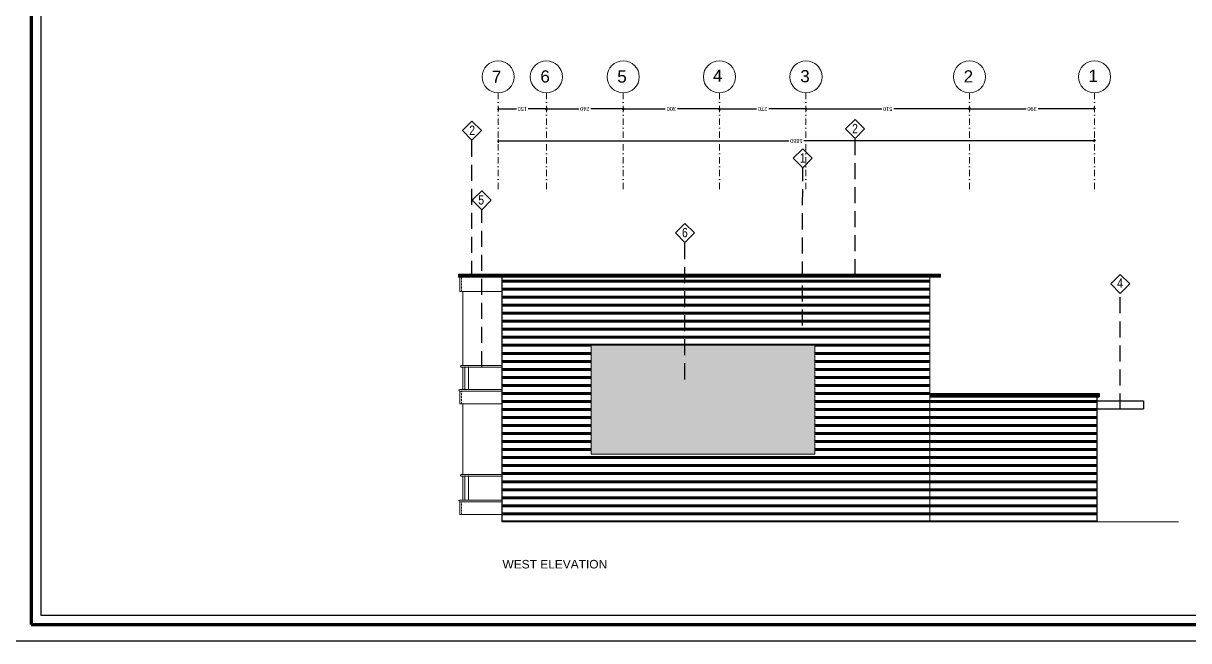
# Model space of a CAD drawing. Header units: inches. Extents: x -580639 to 179052, y 0 to 152898.
# Drawn here: x -85387 to -49040, y 113030 to 132273 of the extents above; entities that cross this region are included whole.
import ezdxf
from ezdxf.enums import TextEntityAlignment as Align

# ---------------------------------------------------------------- set-up
doc = ezdxf.new("R2010")
doc.units = ezdxf.units.IN
doc.header["$LTSCALE"] = 500
doc.header["$MEASUREMENT"] = 0
for name, pattern in [('ACAD_ISO04W100', [30, 24, -3, 0, -3]), ('DASHDOTX2', [2, 1, -0.5, 0, -0.5]), ('DASHEDX2', [1.5, 1, -0.5]), ('HIDDEN2', [0.1875, 0.125, -0.0625])]:
    doc.linetypes.add(name, pattern=pattern)
for name, color, linetype, lineweight in [('0.05', 251, 'Continuous', 5), ('0.3', 10, 'Continuous', 30), ('1ATEXT', 3, 'Continuous', 20), ('A-0.15', 50, 'Continuous', 15), ('A-0.2', 61, 'Continuous', 20), ('A-0.25', 42, 'Continuous', 25), ('A-ANNO-TEXS', 211, 'Continuous', 18), ('A-DOOR', 110, 'Continuous', 13), ('A-flor-sthn', 251, 'HIDDEN2', 9), ('A-wall', 52, 'Continuous', 35), ('DIM', 8, 'Continuous', 18), ('ground floor', 8, 'Continuous', 20)]:
    doc.layers.add(name, color=color, linetype=linetype, lineweight=lineweight)
doc.styles.add('1- 100', font='times.ttf', dxfattribs={"width": 0.9, "height": 0.25})
doc.styles.add('100', font='arial.ttf', dxfattribs={"height": 200})
doc.styles.add('50', font='arial.ttf', dxfattribs={"height": 125})
doc.styles.get("Standard").update_dxf_attribs({"font": 'arial.ttf'})
doc.dimstyles.new('1-100', dxfattribs={"dimtxt": 0.3, "dimasz": 0.055, "dimexe": 0.15, "dimexo": 0.1, "dimgap": 0.065, "dimtad": 1, "dimdec": 0, "dimlfac": 100, "dimdsep": 46, "dimtxsty": '1- 100', "dimblk": 'DOT', "dimcen": 0.09, "dimclrd": 1, "dimclre": 1, "dimadec": 0, "dimazin": 2, "dimtfac": 1, "dimtdec": 0, "dimtofl": 0, "dimtmove": 2, "dimatfit": 3, "dimldrblk": 'DOT', "dimfxl": 0.15, "dimfxlon": 1, "dimtolj": 1, "dimtzin": 0, "dimarcsym": 0})
doc.dimstyles.new('DIM', dxfattribs={"dimscale": 50, "dimtxt": 125, "dimasz": 1, "dimexe": 1.2, "dimexo": 1, "dimgap": 1, "dimtad": 0, "dimtoh": 1, "dimdec": 0, "dimlfac": 0.1, "dimrnd": 1, "dimdsep": 46, "dimtxsty": '50', "dimblk": 'OBLIQUE', "dimcen": 0.09, "dimclrt": 8, "dimadec": 0, "dimazin": 0, "dimtfac": 1, "dimtdec": 0, "dimtix": 1, "dimtofl": 0, "dimtmove": 2, "dimatfit": 2, "dimfxl": 1, "dimfxlon": 1, "dimtzin": 0, "dimarcsym": 0})

# ---------------------------------------------------------------- blocks, each defined once
blk = doc.blocks.new('_Dot')
at = {"color": 0, "linetype": 'ByBlock', "lineweight": -2}
blk.add_line((-0.5, 0), (-1, 0), dxfattribs=at)
at = {"color": 0, "linetype": 'ByBlock', "const_width": 0.5}
blk.add_lwpolyline([(-0.25, 0, 1), (0.25, 0, 1)], format="xyb", close=True, dxfattribs=at)
blk = doc.blocks.new('_Oblique')
at = {"color": 0, "linetype": 'ByBlock', "lineweight": -2}
blk.add_line((-0.5, -0.5), (0.5, 0.5), dxfattribs=at)
blk = doc.blocks.new('*D1529')
at = {"layer": 'Defpoints', "color": 0, "transparency": 16777216}
for p in [(-55876, 129982), (-55876, 129606), (-51976, 129606)]:
    blk.add_point(p, dxfattribs=at)
at = {"layer": 'ground floor', "color": 0, "lineweight": -2, "transparency": 16777216}
for p, q in [((-55876, 129656), (-55876, 129546)), ((-55876, 129606), (-54114, 129606)), ((-51976, 129606), (-53738, 129606)), ((-51976, 129606), (-51976, 129666))]:
    blk.add_line(p, q, dxfattribs=at)
at = {"layer": 'ground floor', "color": 0, "lineweight": -2, "transparency": 16777216, "xscale": 50, "yscale": 50, "zscale": 50, "rotation": 180}
blk.add_blockref('_Oblique', (-55876, 129606), dxfattribs=at)
at = {"layer": 'ground floor', "color": 0, "lineweight": -2, "transparency": 16777216, "xscale": 50, "yscale": 50, "zscale": 50}
blk.add_blockref('_Oblique', (-51976, 129606), dxfattribs=at)
at = {"layer": 'ground floor', "color": 8, "transparency": 16777216, "insert": (-53926, 129606), "char_height": 125, "attachment_point": 5, "rotation": 180, "style": '50'}
blk.add_mtext('390', dxfattribs=at)
blk = doc.blocks.new('*D1530')
at = {"layer": 'Defpoints', "color": 0, "transparency": 16777216}
for p in [(-60976, 129606), (-60976, 129606), (-55876, 129606)]:
    blk.add_point(p, dxfattribs=at)
at = {"layer": 'ground floor', "color": 0, "lineweight": -2, "transparency": 16777216}
for p, q in [((-60976, 129606), (-60976, 129546)), ((-60976, 129606), (-58614, 129606)), ((-55876, 129606), (-58238, 129606)), ((-55876, 129606), (-55876, 129666))]:
    blk.add_line(p, q, dxfattribs=at)
at = {"layer": 'ground floor', "color": 0, "lineweight": -2, "transparency": 16777216, "xscale": 50, "yscale": 50, "zscale": 50, "rotation": 180}
blk.add_blockref('_Oblique', (-60976, 129606), dxfattribs=at)
at = {"layer": 'ground floor', "color": 0, "lineweight": -2, "transparency": 16777216, "xscale": 50, "yscale": 50, "zscale": 50}
blk.add_blockref('_Oblique', (-55876, 129606), dxfattribs=at)
at = {"layer": 'ground floor', "color": 8, "transparency": 16777216, "insert": (-58426, 129606), "char_height": 125, "attachment_point": 5, "rotation": 180, "style": '50'}
blk.add_mtext('510', dxfattribs=at)
blk = doc.blocks.new('*D1531')
at = {"layer": 'Defpoints', "color": 0, "transparency": 16777216}
for p in [(-63676, 129606), (-63676, 129606), (-60976, 129606)]:
    blk.add_point(p, dxfattribs=at)
at = {"layer": 'ground floor', "color": 0, "lineweight": -2, "transparency": 16777216}
for p, q in [((-63676, 129606), (-63676, 129546)), ((-63676, 129606), (-62515, 129606)), ((-60976, 129606), (-62137, 129606)), ((-60976, 129606), (-60976, 129546))]:
    blk.add_line(p, q, dxfattribs=at)
at = {"layer": 'ground floor', "color": 0, "lineweight": -2, "transparency": 16777216, "xscale": 50, "yscale": 50, "zscale": 50, "rotation": 180}
blk.add_blockref('_Oblique', (-63676, 129606), dxfattribs=at)
at = {"layer": 'ground floor', "color": 0, "lineweight": -2, "transparency": 16777216, "xscale": 50, "yscale": 50, "zscale": 50}
blk.add_blockref('_Oblique', (-60976, 129606), dxfattribs=at)
at = {"layer": 'ground floor', "color": 8, "transparency": 16777216, "insert": (-62326, 129606), "char_height": 125, "attachment_point": 5, "rotation": 180, "style": '50'}
blk.add_mtext('270', dxfattribs=at)
blk = doc.blocks.new('*D1532')
at = {"layer": 'Defpoints', "color": 0, "transparency": 16777216}
for p in [(-66676, 129606), (-66676, 129606), (-63676, 129606)]:
    blk.add_point(p, dxfattribs=at)
at = {"layer": 'ground floor', "color": 0, "lineweight": -2, "transparency": 16777216}
for p, q in [((-66676, 129606), (-66676, 129546)), ((-66676, 129606), (-65364, 129606)), ((-63676, 129606), (-64988, 129606)), ((-63676, 129606), (-63676, 129546))]:
    blk.add_line(p, q, dxfattribs=at)
at = {"layer": 'ground floor', "color": 0, "lineweight": -2, "transparency": 16777216, "xscale": 50, "yscale": 50, "zscale": 50, "rotation": 180}
blk.add_blockref('_Oblique', (-66676, 129606), dxfattribs=at)
at = {"layer": 'ground floor', "color": 0, "lineweight": -2, "transparency": 16777216, "xscale": 50, "yscale": 50, "zscale": 50}
blk.add_blockref('_Oblique', (-63676, 129606), dxfattribs=at)
at = {"layer": 'ground floor', "color": 8, "transparency": 16777216, "insert": (-65176, 129606), "char_height": 125, "attachment_point": 5, "rotation": 180, "style": '50'}
blk.add_mtext('300', dxfattribs=at)
blk = doc.blocks.new('*D1533')
at = {"layer": 'Defpoints', "color": 0, "transparency": 16777216}
for p in [(-69074, 129982), (-69074, 129606), (-66676, 129606)]:
    blk.add_point(p, dxfattribs=at)
at = {"layer": 'ground floor', "color": 0, "lineweight": -2, "transparency": 16777216}
for p, q in [((-69074, 129656), (-69074, 129546)), ((-69074, 129606), (-68064, 129606)), ((-66676, 129606), (-67686, 129606)), ((-66676, 129606), (-66676, 129546))]:
    blk.add_line(p, q, dxfattribs=at)
at = {"layer": 'ground floor', "color": 0, "lineweight": -2, "transparency": 16777216, "xscale": 50, "yscale": 50, "zscale": 50, "rotation": 180}
blk.add_blockref('_Oblique', (-69074, 129606), dxfattribs=at)
at = {"layer": 'ground floor', "color": 0, "lineweight": -2, "transparency": 16777216, "xscale": 50, "yscale": 50, "zscale": 50}
blk.add_blockref('_Oblique', (-66676, 129606), dxfattribs=at)
at = {"layer": 'ground floor', "color": 8, "transparency": 16777216, "insert": (-67875, 129606), "char_height": 125, "attachment_point": 5, "rotation": 180, "style": '50'}
blk.add_mtext('240', dxfattribs=at)
blk = doc.blocks.new('*D1534')
at = {"layer": 'Defpoints', "color": 0, "transparency": 16777216}
for p in [(-70576, 129982), (-70576, 129606), (-69074, 129606)]:
    blk.add_point(p, dxfattribs=at)
at = {"layer": 'ground floor', "color": 0, "lineweight": -2, "transparency": 16777216}
for p, q in [((-70576, 129656), (-70576, 129546)), ((-70576, 129606), (-70007, 129606)), ((-69074, 129606), (-69643, 129606)), ((-69074, 129606), (-69074, 129546))]:
    blk.add_line(p, q, dxfattribs=at)
at = {"layer": 'ground floor', "color": 0, "lineweight": -2, "transparency": 16777216, "xscale": 50, "yscale": 50, "zscale": 50, "rotation": 180}
blk.add_blockref('_Oblique', (-70576, 129606), dxfattribs=at)
at = {"layer": 'ground floor', "color": 0, "lineweight": -2, "transparency": 16777216, "xscale": 50, "yscale": 50, "zscale": 50}
blk.add_blockref('_Oblique', (-69074, 129606), dxfattribs=at)
at = {"layer": 'ground floor', "color": 8, "transparency": 16777216, "insert": (-69825, 129606), "char_height": 125, "attachment_point": 5, "rotation": 180, "style": '50'}
blk.add_mtext('150', dxfattribs=at)
blk = doc.blocks.new('*D1535')
at = {"layer": 'Defpoints', "color": 0, "transparency": 16777216}
for p in [(-70576, 129934), (-70576, 128606), (-51976, 128606)]:
    blk.add_point(p, dxfattribs=at)
at = {"layer": 'ground floor', "color": 0, "lineweight": -2, "transparency": 16777216}
for p, q in [((-70576, 128656), (-70576, 128546)), ((-70576, 128606), (-61506, 128606)), ((-51976, 128606), (-61045, 128606)), ((-51976, 128606), (-51976, 128666))]:
    blk.add_line(p, q, dxfattribs=at)
at = {"layer": 'ground floor', "color": 0, "lineweight": -2, "transparency": 16777216, "xscale": 50, "yscale": 50, "zscale": 50, "rotation": 180}
blk.add_blockref('_Oblique', (-70576, 128606), dxfattribs=at)
at = {"layer": 'ground floor', "color": 0, "lineweight": -2, "transparency": 16777216, "xscale": 50, "yscale": 50, "zscale": 50}
blk.add_blockref('_Oblique', (-51976, 128606), dxfattribs=at)
at = {"layer": 'ground floor', "color": 8, "transparency": 16777216, "insert": (-61276, 128606), "char_height": 125, "attachment_point": 5, "rotation": 180, "style": '50'}
blk.add_mtext('1860', dxfattribs=at)

msp = doc.modelspace()

# ---------------------------------------------------------------- hatches: boundary and pattern name
at = {"layer": 'DIM', "transparency": 33554503}
h = msp.add_hatch(dxfattribs=at)
h.set_pattern_fill('PLAST', color=256, scale=1000)
h.set_pattern_definition([(0, (-59291.8, 119955.18), (0, 250), []), (0, (-59291.8, 119986.43), (0, 250), []), (0, (-59291.8, 120017.68), (0, 250), [])])
h.paths.add_polyline_path([(-57112.94, 124359.117), (-70449.952, 124359.117), (-70449.952, 116735.15), (-57112.94, 116735.15)])
h.paths.add_polyline_path([(-60701.9, 118838.747), (-67673.637, 118838.747), (-67673.637, 122240.936), (-60701.9, 122240.936)], flags=16)
h.paths.add_polyline_path([(-51894.46, 120635.15), (-57112.94, 120635.15), (-57112.94, 116735.15), (-51894.46, 116735.15)])
h.paths.add_polyline_path([(-65899.08, 137627.645), (-76449.08, 137627.645), (-76449.08, 133727.645), (-65899.08, 133727.645)])
h.paths.add_polyline_path([(-70036.43, 136744.81), (-67636.43, 136744.81), (-67636.43, 134944.81), (-70036.43, 134944.81)], flags=16)
h.paths.add_polyline_path([(-69836.43, 136544.81), (-67836.43, 136544.81), (-67836.43, 135144.81), (-69836.43, 135144.81)], flags=0)
h.paths.add_polyline_path([(-69786.43, 136494.81), (-67886.43, 136494.81), (-67886.43, 135194.81), (-69786.43, 135194.81)], flags=0)
h.paths.add_polyline_path([(-69756.43, 136464.81), (-68861.43, 136464.81), (-68861.43, 135224.81), (-69756.43, 135224.81)], flags=0)
h.paths.add_polyline_path([(-68811.43, 136464.81), (-67916.43, 136464.81), (-67916.43, 135224.81), (-68811.43, 135224.81)], flags=0)
h.paths.add_polyline_path([(-51299.16, 141577.645), (-66171.092, 141577.645), (-66171.092, 137725.599), (-65879.08, 137725.599), (-65879.08, 137627.645), (-65899.08, 133727.645), (-65099.08, 133727.645), (-51299.16, 133727.645)])
h.paths.add_polyline_path([(-65278.274, 136572.84), (-65278.274, 139366.148), (-63678.274, 139366.148), (-63678.274, 136572.84)], flags=16)
h.paths.add_polyline_path([(-63878.274, 136772.84), (-65078.274, 136772.84), (-65078.274, 139166.148), (-63878.274, 139166.148)], flags=0)
h.paths.add_polyline_path([(-63928.274, 136822.84), (-65028.274, 136822.84), (-65028.274, 139116.148), (-63928.274, 139116.148)], flags=0)
h.paths.add_polyline_path([(-60974.557, 136304.282), (-59174.557, 136304.282), (-59174.557, 134504.282), (-60974.557, 134504.282)], flags=16)
h.paths.add_polyline_path([(-60774.557, 136104.282), (-60149.557, 136104.282), (-60149.557, 134704.282), (-60774.557, 134704.282)], flags=0)
h.paths.add_polyline_path([(-64371.863, 137789.539), (-64583.063, 137789.539), (-64688.663, 137972.443), (-64583.063, 138155.348), (-64371.863, 138155.348), (-64266.263, 137972.443)], flags=0)
h.paths.add_polyline_path([(-60643.436, 135429.591), (-60537.836, 135612.495), (-60326.636, 135612.495), (-60221.036, 135429.591), (-60326.636, 135246.686), (-60537.836, 135246.686)], flags=0)
h.paths.add_polyline_path([(-59999.557, 136104.282), (-59374.557, 136104.282), (-59374.557, 134704.282), (-59999.557, 134704.282)], flags=0)
h.paths.add_polyline_path([(-59999.557, 136054.282), (-59424.557, 136054.282), (-59424.557, 134754.282), (-59999.557, 134754.282)], flags=0)
h.paths.add_polyline_path([(-60974.557, 137904.282), (-60974.557, 139704.282), (-59174.557, 139704.282), (-59174.557, 137904.282)], flags=16)
h.paths.add_polyline_path([(-60774.557, 138104.282), (-60774.557, 139504.282), (-60149.557, 139504.282), (-60149.557, 138104.282)], flags=0)
h.paths.add_polyline_path([(-59999.557, 138104.282), (-59999.557, 139504.282), (-59374.557, 139504.282), (-59374.557, 138104.282)], flags=0)
h.paths.add_polyline_path([(-59999.557, 139454.282), (-59424.557, 139454.282), (-59424.557, 138154.282), (-59999.557, 138154.282)], flags=0)
h.paths.add_polyline_path([(-60537.836, 138646.686), (-60643.436, 138829.591), (-60537.836, 139012.495), (-60326.636, 139012.495), (-60221.036, 138829.591), (-60326.636, 138646.686)], flags=0)
h.paths.add_polyline_path([(-59695.65, 139272.067, -1), (-59695.65, 139319.32, -1)], flags=0)
h.paths.add_polyline_path([(-59506.873, 140569.606, -1), (-59506.873, 140616.859, -1)], flags=16)
h.paths.add_polyline_path([(-55739.36, 134835.748), (-55711.137, 134835.748), (-55711.137, 135585.748), (-55740.488, 135585.748, -1), (-55740.488, 135635.748), (-55066.804, 135635.748), (-55066.804, 137035.748), (-53066.874, 137035.748), (-53066.874, 135635.748), (-52495.875, 135635.748, -0.414213562), (-52470.875, 135610.748), (-52470.203, 134835.748), (-52445.875, 134835.748, -1), (-52445.875, 134785.748), (-52445.875, 134385.748), (-55739.36, 134385.748), (-55739.36, 134785.748, -1)], flags=16)
h.paths.add_polyline_path([(-55738.631, 137835.748), (-55738.631, 138235.748, -1), (-55738.631, 138285.748), (-55710.409, 138285.748), (-55710.409, 139035.748), (-55739.759, 139035.748, -1), (-55739.759, 139085.748), (-55066.226, 139085.748), (-55066.226, 140235.748), (-53066.146, 140235.748), (-53066.146, 139085.748), (-52495.147, 139085.748, -0.414213562), (-52470.147, 139060.748), (-52469.475, 138285.748), (-52445.147, 138285.748, -1), (-52445.147, 138235.748), (-52445.147, 137835.748)], flags=16)
h.paths.add_polyline_path([(-55487.033, 138638.912, -1), (-55487.033, 138686.165, -1)], flags=0)
h.paths.add_polyline_path([(-115325.76, 119564.151), (-120677.28, 119564.151), (-120677.28, 119436.072), (-120427.28, 119436.072), (-120427.28, 119186.072), (-120677.28, 119186.072), (-120677.28, 119436.072), (-120677.28, 119564.151), (-123310.84, 119564.151), (-125845.76, 119564.151), (-125845.76, 115664.151), (-115325.76, 115664.151)])
h.paths.add_polyline_path([(-118010.344, 118402.918), (-116210.344, 118402.918), (-116210.344, 116602.918), (-118010.344, 116602.918)], flags=16)
h.paths.add_polyline_path([(-119927.28, 119186.072), (-120177.28, 119186.072), (-120177.28, 119436.072), (-119927.28, 119436.072)], flags=16)
h.paths.add_polyline_path([(-119677.28, 119186.072), (-119677.28, 119436.072), (-119427.28, 119436.072), (-119427.28, 119186.072)], flags=16)
h.paths.add_polyline_path([(-119177.28, 119186.072), (-119177.28, 119436.072), (-118927.28, 119436.072), (-118927.28, 119186.072)], flags=16)
h.paths.add_polyline_path([(-117810.344, 118202.918), (-117185.344, 118202.918), (-117185.344, 116802.918), (-117810.344, 116802.918)], flags=0)
h.paths.add_polyline_path([(-117457.844, 118170.172, -1), (-117457.844, 118122.918, -1)], flags=0)
h.paths.add_polyline_path([(-120927.28, 119186.072), (-121177.28, 119186.072), (-121177.28, 119436.072), (-120927.28, 119436.072)], flags=16)
h.paths.add_polyline_path([(-117679.224, 117528.228), (-117573.624, 117711.132), (-117362.424, 117711.132), (-117256.824, 117528.228), (-117362.424, 117345.323), (-117573.624, 117345.323)], flags=0)
h.paths.add_polyline_path([(-122049.293, 116602.918), (-123849.293, 116602.918), (-123849.293, 118402.918), (-122049.293, 118402.918)], flags=16)
h.paths.add_polyline_path([(-118677.28, 119186.072), (-118677.28, 119436.072), (-118427.28, 119436.072), (-118427.28, 119186.072)], flags=16)
h.paths.add_polyline_path([(-118560.584, 119287.317, -1), (-118560.584, 119334.57, -1)], flags=0)
h.paths.add_polyline_path([(-122249.293, 116802.918), (-122874.293, 116802.918), (-122874.293, 118202.918), (-122249.293, 118202.918)], flags=0)
h.paths.add_polyline_path([(-121427.28, 119186.072), (-121677.28, 119186.072), (-121677.28, 119436.072), (-121427.28, 119436.072)], flags=16)
h.paths.add_polyline_path([(-122299.293, 116852.918), (-122874.293, 116852.918), (-122874.293, 118152.918), (-122299.293, 118152.918)], flags=0)
h.paths.add_polyline_path([(-122329.293, 116882.918), (-122874.293, 116882.918), (-122874.293, 118122.918), (-122329.293, 118122.918)], flags=0)
h.paths.add_polyline_path([(-121927.28, 119186.072), (-122177.28, 119186.072), (-122177.28, 119436.072), (-121927.28, 119436.072)], flags=16)
h.paths.add_polyline_path([(-117035.344, 118202.918), (-116410.344, 118202.918), (-116410.344, 116802.918), (-117035.344, 116802.918)], flags=0)
h.paths.add_polyline_path([(-117035.344, 118152.918), (-116460.344, 118152.918), (-116460.344, 116852.918), (-117035.344, 116852.918)], flags=0)
h.paths.add_polyline_path([(-117035.344, 118122.918), (-116490.344, 118122.918), (-116490.344, 116882.918), (-117035.344, 116882.918)], flags=0)
h.paths.add_polyline_path([(-123024.293, 116802.918), (-123649.293, 116802.918), (-123649.293, 118202.918), (-123024.293, 118202.918)], flags=0)
h.paths.add_polyline_path([(-122427.28, 119186.072), (-122677.28, 119186.072), (-122677.28, 119436.072), (-122427.28, 119436.072)], flags=16)
h.paths.add_polyline_path([(-123095.773, 117528.228), (-123201.373, 117345.323), (-123412.573, 117345.323), (-123518.173, 117528.228), (-123412.573, 117711.132), (-123201.373, 117711.132)], flags=0)
h.paths.add_polyline_path([(-122927.28, 119186.072), (-123177.28, 119186.072), (-123177.28, 119436.072), (-122927.28, 119436.072)], flags=16)
h.paths.add_polyline_path([(-116302.561, 141897.595), (-125350.699, 141897.595), (-125350.699, 134047.595), (-116302.561, 134047.595)])
h.paths.add_polyline_path([(-122414.544, 138385.932), (-124214.544, 138385.932), (-124214.544, 140185.932), (-122414.544, 140185.932)], flags=16)
h.paths.add_polyline_path([(-122614.544, 138585.932), (-123239.544, 138585.932), (-123239.544, 139985.932), (-122614.544, 139985.932)], flags=0)
h.paths.add_polyline_path([(-123089.837, 139909.922), (-122694.544, 139905.932), (-123089.837, 139909.922, -1), (-123089.837, 139957.175, -1)], flags=0)
h.paths.add_polyline_path([(-122745.664, 139311.241), (-122851.264, 139128.337), (-123062.464, 139128.337), (-123168.064, 139311.241), (-123062.464, 139494.146), (-122851.264, 139494.146)], flags=0)
h.paths.add_polyline_path([(-119675.769, 140197.595), (-117875.78, 140197.595), (-117875.78, 138397.595), (-119675.769, 138397.595)], flags=16)
h.paths.add_polyline_path([(-123389.544, 138585.932), (-124014.544, 138585.932), (-124014.544, 139985.932), (-123389.544, 139985.932)], flags=0)
h.paths.add_polyline_path([(-123389.544, 138635.932), (-123964.544, 138635.932), (-123964.544, 139935.932), (-123389.544, 139935.932)], flags=0)
h.paths.add_polyline_path([(-123389.544, 138665.932), (-123934.544, 138665.932), (-123934.544, 139905.932), (-123389.544, 139905.932)], flags=0)
h.paths.add_polyline_path([(-119475.769, 139997.595), (-118850.774, 139997.595), (-118850.774, 138597.595), (-119475.769, 138597.595)], flags=0)
h.paths.add_polyline_path([(-119342.317, 139295.472), (-119236.717, 139478.377), (-119025.517, 139478.377), (-118919.917, 139295.472), (-119025.517, 139112.568), (-119236.717, 139112.568)], flags=0)
h.paths.add_polyline_path([(-122414.544, 135050.169), (-124214.544, 135050.169), (-124214.544, 136850.169), (-122414.544, 136850.169)], flags=16)
h.paths.add_polyline_path([(-118700.774, 139997.595), (-118075.78, 139997.595), (-118075.78, 138597.595), (-118700.774, 138597.595)], flags=0)
h.paths.add_polyline_path([(-122614.544, 136650.169), (-122614.544, 135250.169), (-123239.544, 135250.169), (-123239.544, 136650.169)], flags=0)
h.paths.add_polyline_path([(-119675.769, 136797.595), (-117875.78, 136797.595), (-117875.78, 134997.595), (-119675.769, 134997.595)], flags=16)
h.paths.add_polyline_path([(-123389.544, 136650.169), (-123389.544, 135250.169), (-124014.544, 135250.169), (-124014.544, 136650.169)], flags=0)
h.paths.add_polyline_path([(-123389.544, 135300.169), (-123964.544, 135300.169), (-123964.544, 136600.169), (-123389.544, 136600.169)], flags=0)
h.paths.add_polyline_path([(-123389.544, 135330.169), (-123934.544, 135330.169), (-123934.544, 136570.169), (-123389.544, 136570.169)], flags=0)
h.paths.add_polyline_path([(-119475.769, 136597.595), (-118850.774, 136597.595), (-118850.774, 135197.595), (-119475.769, 135197.595)], flags=0)
h.paths.add_polyline_path([(-122851.264, 136158.383), (-122745.664, 135975.479), (-122851.264, 135792.574), (-123062.464, 135792.574), (-123168.064, 135975.479), (-123062.464, 136158.383)], flags=0)
h.paths.add_polyline_path([(-123634.635, 136465.208, -1), (-123634.635, 136417.954, -1)], flags=0)
h.paths.add_polyline_path([(-118700.774, 136597.595), (-118075.78, 136597.595), (-118075.78, 135197.595), (-118700.774, 135197.595)], flags=0)
h.paths.add_polyline_path([(-119236.717, 136078.377), (-119025.517, 136078.377), (-118919.917, 135895.472), (-119025.517, 135712.568), (-119236.717, 135712.568), (-119342.317, 135895.472)], flags=0)
h.paths.add_polyline_path([(-117142.986, 140936.809, -1), (-117142.986, 140889.556, -1)], flags=16)
h.paths.add_polyline_path([(-110478.768, 141897.595), (-116302.561, 141897.595), (-116302.561, 134497.595), (-115050.78, 134497.595), (-115050.78, 136897.595), (-112350.78, 136897.595), (-112350.78, 134497.595), (-110750.78, 134497.595), (-110750.78, 137947.595), (-110770.78, 137947.595), (-110770.78, 137967.595), (-110790.78, 137967.595, 0.4307696), (-110850.315, 138004.578), (-110850.315, 138025.549), (-110870.315, 138025.549), (-110870.315, 138045.549), (-110750.78, 138045.549), (-110478.768, 138045.549)])
h.paths.add_polyline_path([(-114173.755, 137847.595), (-114173.755, 137597.595), (-114423.755, 137597.595), (-114423.755, 137847.595)], flags=16)
h.paths.add_polyline_path([(-113923.755, 137847.595), (-113673.755, 137847.595), (-113673.755, 137597.595), (-113923.755, 137597.595)], flags=16)
h.paths.add_polyline_path([(-114673.755, 137847.595), (-114673.755, 137597.595), (-114923.755, 137597.595), (-114923.755, 137847.595)], flags=16)
h.paths.add_polyline_path([(-113423.755, 137847.595), (-113173.755, 137847.595), (-113173.755, 137597.595), (-113423.755, 137597.595)], flags=16)
h.paths.add_polyline_path([(-115173.755, 137847.595), (-115173.755, 137597.595), (-115423.755, 137597.595), (-115423.755, 137847.595)], flags=16)
h.paths.add_polyline_path([(-112923.755, 137847.595), (-112673.755, 137847.595), (-112673.755, 137597.595), (-112923.755, 137597.595)], flags=16)
h.paths.add_polyline_path([(-115673.755, 137847.595), (-115673.755, 137597.595), (-115923.755, 137597.595), (-115923.755, 137847.595)], flags=16)
h.paths.add_polyline_path([(-112423.755, 137847.595), (-112173.755, 137847.595), (-112173.755, 137597.595), (-112423.755, 137597.595)], flags=16)
h.paths.add_polyline_path([(-111923.755, 137847.595), (-111673.755, 137847.595), (-111673.755, 137597.595), (-111923.755, 137597.595)], flags=16)
h.paths.add_polyline_path([(-100200.78, 137947.595), (-110750.78, 137947.595), (-110750.78, 134047.595), (-100200.78, 134047.595)])
h.paths.add_polyline_path([(-107780.699, 135397.595), (-106615.78, 135397.595), (-106615.78, 136797.595), (-104615.78, 136797.595), (-104615.78, 135397.595), (-102790.699, 135397.595, -1), (-102790.699, 135347.595), (-102790.699, 134597.595), (-102735.699, 134597.595, -1), (-102735.699, 134547.595), (-102735.699, 134147.595), (-107835.699, 134147.595), (-107835.699, 134547.595, -1), (-107835.699, 134597.595), (-107780.699, 134597.595), (-107780.699, 135347.595, -1)], flags=16)
h.paths.add_polyline_path([(-103762.543, 135347.595, 0.412530882), (-103786.17, 135371.086, 0.445994256), (-103812.326, 135347.595)], flags=0)
h.paths.add_polyline_path([(-107619.26, 137569.516), (-107619.26, 137819.516), (-107369.26, 137819.516), (-107369.26, 137569.516)], flags=16)
h.paths.add_polyline_path([(-107485.955, 137670.761, -1), (-107485.955, 137718.014, -1)], flags=0)
h.paths.add_polyline_path([(-107119.26, 137569.516), (-107119.26, 137819.516), (-106869.26, 137819.516), (-106869.26, 137569.516)], flags=16)
h.paths.add_polyline_path([(-106619.26, 137569.516), (-106619.26, 137819.516), (-106369.26, 137819.516), (-106369.26, 137569.516)], flags=16)
h.paths.add_polyline_path([(-106119.26, 137569.516), (-106119.26, 137819.516), (-105869.26, 137819.516), (-105869.26, 137569.516)], flags=16)
h.paths.add_polyline_path([(-105619.26, 137569.516), (-105619.26, 137819.516), (-105369.26, 137819.516), (-105369.26, 137569.516)], flags=16)
h.paths.add_polyline_path([(-105119.26, 137569.516), (-105119.26, 137819.516), (-104869.26, 137819.516), (-104869.26, 137569.516)], flags=16)
h.paths.add_polyline_path([(-104619.26, 137569.516), (-104619.26, 137819.516), (-104369.26, 137819.516), (-104369.26, 137569.516)], flags=16)
h.paths.add_polyline_path([(-104119.26, 137569.516), (-104119.26, 137819.516), (-103869.26, 137819.516), (-103869.26, 137569.516)], flags=16)
h.paths.add_polyline_path([(-103619.26, 137569.516), (-103619.26, 137819.516), (-103369.26, 137819.516), (-103369.26, 137569.516)], flags=16)
h.paths.add_polyline_path([(-103310.654, 134384.478, -1), (-103310.654, 134337.225, -1)], flags=0)
h.paths.add_polyline_path([(-103119.26, 137569.516), (-103119.26, 137819.516), (-102869.26, 137819.516), (-102869.26, 137569.516)], flags=16)
h.paths.add_polyline_path([(-119327.526, 139215.801), (-118921.523, 139215.801), (-118921.523, 139399.73), (-119327.526, 139399.73)], flags=8)
h.paths.add_polyline_path([(-119327.526, 135815.801), (-118921.523, 135815.801), (-118921.523, 135999.73), (-119327.526, 135999.73)], flags=8)
h.paths.add_polyline_path([(-123160.892, 139231.571), (-122754.889, 139231.571), (-122754.889, 139415.5), (-123160.892, 139415.5)], flags=8)
h.paths.add_polyline_path([(-123160.892, 135895.808), (-122754.889, 135895.808), (-122754.889, 136079.737), (-123160.892, 136079.737)], flags=8)
h.paths.add_polyline_path([(-106441.443, 135883.572), (-106164.916, 135883.572), (-106164.916, 136060.026), (-106441.443, 136060.026)], flags=8)
h.paths.add_polyline_path([(-117664.433, 117448.557), (-117258.43, 117448.557), (-117258.43, 117632.486), (-117664.433, 117632.486)], flags=8)
h.paths.add_polyline_path([(-123503.382, 117448.557), (-123097.379, 117448.557), (-123097.379, 117632.486), (-123503.382, 117632.486)], flags=8)
h.paths.add_polyline_path([(-110719.368, 117302.411), (-115275.76, 117302.411), (-115275.76, 115664.151), (-107340.268, 115664.151), (-107340.268, 123288.118), (-120677.28, 123288.118), (-120677.28, 119662.105), (-116337.003, 119662.105), (-116337.003, 122003.758), (-110719.368, 122003.758)])
edge = h.paths.add_edge_path(flags=17)
edge.add_line((-115255.611, 119564.151), (-115196.225, 119564.151))
edge.add_line((-115196.225, 119564.151), (-115176.225, 119622.105))
edge.add_line((-115176.225, 119622.105), (-115216.225, 119622.105))
edge.add_arc((-115208.512, 119574.502), 48.223, 99.203589, 192.3952972)
h = msp.add_hatch(dxfattribs=at)
h.set_pattern_fill('AR-SAND', color=256, scale=100)
h.set_pattern_definition([(37.5, (-64406.26, 120523.16), (-6.29934, 192.6824), [0, -152, 0, -170, 0, -162.5]), (7.5, (-64406.26, 120523.16), (176.9777, 282.2146), [0, -82, 0, -137, 0, -52.5]), (327.5, (-64529.26, 120523.16), (311.4142, 0.5659), [0, -50, 0, -180, 0, -235]), (317.5, (-64529.26, 120523.16), (300.6127, 87.7676), [0, -25, 0, -118, 0, -135])])
h.paths.add_polyline_path([(-60701.9, 122240.936), (-67673.637, 122240.936), (-67673.637, 118838.747), (-60701.9, 118838.747)])
h.paths.add_polyline_path([(-110719.368, 122003.758), (-116337.003, 122003.758), (-116337.003, 119662.105), (-115196.225, 119662.105), (-115196.225, 119564.151), (-115275.76, 119564.151), (-115275.76, 117302.411), (-110719.368, 117302.411)])

# ---------------------------------------------------------------- linework, layer by layer
msp.add_lwpolyline([(-85636.972, 113030.352), (-30636.754, 113030.352), (-30636.754, 151788.469), (-85636.972, 151788.469)], close=True)
at = {"layer": '0.05'}
for p, q in [((-70451.958, 121609.117), (-71726.958, 121609.117)), ((-70451.958, 121559.117), (-71726.958, 121559.117)), ((-71616.069, 121559.117), (-71616.069, 120859.117)), ((-71505.18, 121559.117), (-71505.18, 120859.117)), ((-70451.958, 118209.117), (-71726.958, 118209.117)), ((-70451.958, 118159.117), (-71726.958, 118159.117)), ((-71616.069, 118159.117), (-71616.069, 117409.117)), ((-71505.18, 118159.117), (-71505.18, 117409.117))]:
    msp.add_line(p, q, dxfattribs=at)
for centre in [(-71726.958, 121584.117), (-71726.958, 118184.117)]:
    msp.add_arc(centre, 25, 90, 270, dxfattribs=at)
for p in [(-71616.069, 121559.117), (-71505.18, 121559.117), (-71616.069, 118159.117), (-71505.18, 118159.117)]:
    msp.add_point(p, dxfattribs=at)
at = {"layer": '0.3'}
for p, q in [((-70449.952, 116735.15), (-70449.952, 124359.117)), ((-57112.94, 120733.103), (-51894.46, 120733.103)), ((-57112.94, 120733.103), (-51829.701, 120733.103)), ((-57112.94, 120713.103), (-51829.701, 120713.103)), ((-57112.94, 120693.103), (-51829.701, 120693.103)), ((-51829.701, 120733.103), (-51829.701, 120635.15)), ((-57112.94, 120655.15), (-51829.701, 120655.15)), ((-57112.94, 120635.15), (-54479.38, 120635.15)), ((-57112.94, 120635.15), (-51829.701, 120635.15)), ((-51894.46, 116735.15), (-51894.46, 120635.15)), ((-51894.46, 120507.071), (-50444.46, 120507.071)), ((-50444.46, 120507.071), (-50444.46, 120257.071)), ((-51894.46, 120257.071), (-50444.46, 120257.071))]:
    msp.add_line(p, q, dxfattribs=at)
at = {"layer": '1ATEXT'}
for points in [[(-71098.296, 128931.641), (-71395.281, 129228.626), (-71692.266, 128931.641), (-71395.281, 128634.656)], [(-59744.084, 128982.455), (-59447.099, 129279.44), (-59150.114, 128982.455), (-59447.099, 128685.471)], [(-61374.112, 128068.627), (-61077.128, 128365.612), (-60780.143, 128068.627), (-61077.128, 127771.642)], [(-70790.054, 126759.06), (-71087.039, 127056.045), (-71384.024, 126759.06), (-71087.039, 126462.076)], [(-65050.581, 125741.179), (-64753.596, 126038.164), (-64456.612, 125741.179), (-64753.596, 125444.195)], [(-51471.818, 124151.257), (-51174.833, 124448.242), (-50877.848, 124151.257), (-51174.833, 123854.272)]]:
    msp.add_lwpolyline(points, close=True, dxfattribs=at)
at = {"layer": 'A-0.15'}
for p, q in [((-71811.862, 124457.071), (-70449.952, 124457.071)), ((-71811.862, 124437.071), (-70449.952, 124437.071)), ((-71811.862, 124437.071), (-70449.952, 124437.071)), ((-71811.862, 124417.071), (-70449.952, 124417.071)), ((-71811.862, 124417.071), (-70449.952, 124417.071)), ((-71811.862, 124379.117), (-70449.952, 124379.117)), ((-71811.862, 124359.117), (-70449.952, 124359.117)), ((-71794.952, 124379.117), (-70449.952, 124379.117)), ((-71774.952, 124457.071), (-70449.952, 124457.071)), ((-71774.952, 123909.117), (-71774.952, 124359.117)), ((-71777.313, 123909.117), (-70449.952, 123909.117)), ((-71676.958, 121609.117), (-71676.958, 123909.117)), ((-71676.958, 120859.117), (-71676.958, 121559.117)), ((-71777.313, 120859.117), (-70449.952, 120859.117)), ((-71777.313, 120809.117), (-70449.952, 120809.117)), ((-71774.952, 120409.117), (-71774.952, 120809.117)), ((-71777.313, 120409.117), (-70449.952, 120409.117)), ((-71676.958, 118209.117), (-71676.958, 120409.117)), ((-71676.958, 117409.117), (-71676.958, 118159.117)), ((-71777.313, 117409.117), (-70449.952, 117409.117)), ((-71777.313, 117359.117), (-70449.952, 117359.117)), ((-71774.952, 116959.117), (-71774.952, 117359.117)), ((-71777.313, 116959.117), (-70449.952, 116959.117)), ((-70449.952, 116959.117), (-71774.952, 116959.117))]:
    msp.add_line(p, q, dxfattribs=at)
for centre in [(-71776.958, 120834.117), (-71776.958, 117384.117)]:
    msp.add_arc(centre, 25, 90, 270, dxfattribs=at)
at = {"layer": 'A-0.2'}
for p, q in [((-70650.169, 124437.071), (-56785.746, 124437.071)), ((-70650.169, 124417.071), (-56785.746, 124417.071)), ((-70570.634, 124379.117), (-56785.746, 124379.117)), ((-70550.634, 124457.071), (-56785.746, 124457.071)), ((-70550.634, 124437.071), (-56805.746, 124437.071)), ((-70550.634, 124417.071), (-56805.746, 124417.071)), ((-70550.634, 124379.117), (-56805.746, 124379.117)), ((-70550.634, 124359.117), (-56805.746, 124359.117)), ((-70550.634, 124359.117), (-56805.746, 124359.117)), ((-56805.746, 124457.071), (-56785.746, 124457.071)), ((-56785.746, 124359.117), (-56805.746, 124359.117)), ((-56785.746, 124457.071), (-56785.746, 124359.117))]:
    msp.add_line(p, q, dxfattribs=at)
at = {"layer": 'A-0.25', "lineweight": 25}
msp.add_lwpolyline([(-37736.754, 113830.352), (-37736.754, 150988.469), (-84836.972, 150988.469), (-84836.972, 113830.352), (-37736.754, 113830.352)], dxfattribs=at)
at = {"layer": 'A-DOOR'}
msp.add_line((-71774.952, 120809.117), (-71776.958, 120809.117), dxfattribs=at)
at = {"layer": 'A-flor-sthn'}
for p, q in [((-71724.952, 123909.117), (-71724.952, 124359.117)), ((-71724.952, 120409.117), (-71724.952, 120809.117)), ((-71724.952, 116959.117), (-71724.952, 117359.117))]:
    msp.add_line(p, q, dxfattribs=at)
at = {"layer": 'A-wall', "color": 1, "lineweight": 70}
msp.add_lwpolyline([(-85136.972, 113530.352), (-31136.754, 113530.352), (-31136.754, 151288.469), (-85136.972, 151288.469)], close=True, dxfattribs=at)
at = {"layer": 'DIM'}
for p, q in [((-71811.862, 124359.117), (-71811.862, 124457.071)), ((-57112.94, 116735.15), (-57112.94, 124359.117)), ((-49359.541, 116735.15), (-70449.952, 116735.15))]:
    msp.add_line(p, q, dxfattribs=at)
msp.add_lwpolyline([(-67673.637, 122240.936), (-60701.9, 122240.936), (-60701.9, 118838.747), (-67673.637, 118838.747)], close=True, dxfattribs=at)
at = {"layer": 'ground floor', "linetype": 'DASHDOTX2', "ltscale": 0.4}
for p, q in [((-70575.676, 130105.695), (-70575.676, 127080.695)), ((-69073.676, 130105.695), (-69073.676, 127080.695)), ((-66675.676, 130105.695), (-66675.676, 127080.695)), ((-63675.676, 130105.695), (-63675.676, 127080.695)), ((-60975.676, 130105.695), (-60975.676, 127080.695)), ((-55875.676, 130105.695), (-55875.676, 127080.695)), ((-51975.676, 130105.695), (-51975.676, 127080.695))]:
    msp.add_line(p, q, dxfattribs=at)
at = {"layer": 'ground floor'}
for centre in [(-70575.676, 130605.695), (-69073.676, 130605.695), (-66675.676, 130605.695), (-63675.676, 130605.695), (-60975.676, 130605.695), (-55875.676, 130605.695), (-51975.676, 130605.695)]:
    msp.add_circle(centre, 500, dxfattribs=at)

# ---------------------------------------------------------------- texts
at = {"layer": '1ATEXT', "linetype": 'ACAD_ISO04W100', "width": 0.8}
for s, p in [('2', (-71388.22, 128796.383)), ('2', (-59446.554, 128847.198)), ('5', (-71106.133, 126625.383)), ('6', (-64753.051, 125605.922)), ('4', (-51182.543, 124029.419))]:
    msp.add_text(s, height=290.4, dxfattribs=at).set_placement(p, align=Align.CENTER)
msp.add_text('1', height=290.4, rotation=360, dxfattribs=at).set_placement((-61076.582, 127933.369), align=Align.CENTER)
at = {"layer": 'A-ANNO-TEXS', "insert": (-70441.553, 115547.681), "char_height": 266.2, "attachment_point": 1, "style": '50'}
msp.add_mtext_dynamic_manual_height_columns('\\pt23426;WEST ELEVATION', width=12325.1311, gutter_width=400, heights=[0], dxfattribs=at)
at = {"layer": 'ground floor', "char_height": 380, "attachment_point": 3, "style": '100'}
for s, insert in [('7', (-70478.591, 130796.394)), ('6', (-68964.915, 130808.17)), ('5', (-66566.796, 130804.343)), ('4', (-63583.968, 130830.48)), ('3', (-60859.72, 130815.621)), ('2', (-55763.439, 130808.851)), ('1', (-51872.276, 130825.683))]:
    msp.add_mtext_dynamic_manual_height_columns(s, width=215.80113, gutter_width=1000, heights=[0], dxfattribs=dict(at, insert=insert))

# ---------------------------------------------------------------- dimensions: what is measured, and where the dimension line sits
at = {"layer": 'ground floor'}
for base, p1, p2, picture, middle in [((-70575.676, 129605.695), (-69073.676, 129605.695), (-70575.676, 129982.223), '*D1534', (-69824.676, 129605.695)), ((-70575.676, 128605.695), (-51975.676, 128605.695), (-70575.676, 129934.005), '*D1535', (-61275.676, 128605.695)), ((-69073.676, 129605.695), (-66675.676, 129605.695), (-69073.676, 129982.223), '*D1533', (-67874.676, 129605.695)), ((-55875.676, 129605.695), (-51975.676, 129605.695), (-55875.676, 129981.578), '*D1529', (-53925.676, 129605.695)), ((-66675.676, 129605.695), (-63675.676, 129605.695), (-66675.676, 129605.695), '*D1532', (-65175.676, 129605.695)), ((-63675.676, 129605.695), (-60975.676, 129605.695), (-63675.676, 129605.695), '*D1531', (-62325.676, 129605.695)), ((-60975.676, 129605.695), (-55875.676, 129605.695), (-60975.676, 129605.695), '*D1530', (-58425.676, 129605.695))]:
    dim = msp.add_linear_dim(base=base, p1=p1, p2=p2, angle=180, dimstyle='DIM', dxfattribs=at)
    dim.commit()
    dim.dimension.update_dxf_attribs({"geometry": picture, "text_midpoint": middle})

# ---------------------------------------------------------------- leaders
at = {"layer": '1ATEXT', "linetype": 'DASHEDX2'}
for points in [[(-59447.099, 124417.071), (-59447.099, 128685.471)], [(-71395.281, 124366.256), (-71395.281, 128634.656)], [(-61089.082, 122851.811), (-61077.128, 127771.642)], [(-71087.039, 121559.241), (-71087.039, 126462.076)], [(-64753.596, 121175.795), (-64753.596, 125444.195)], [(-51174.833, 120234.063), (-51174.833, 123854.272)]]:
    msp.add_leader(points, dimstyle='1-100', override={"dimscale": 5, "dimasz": 0.1, "dimgap": 1, "dimtad": 0, "dimclrd": 256}, dxfattribs=at)

doc.saveas('drawing.dxf')
